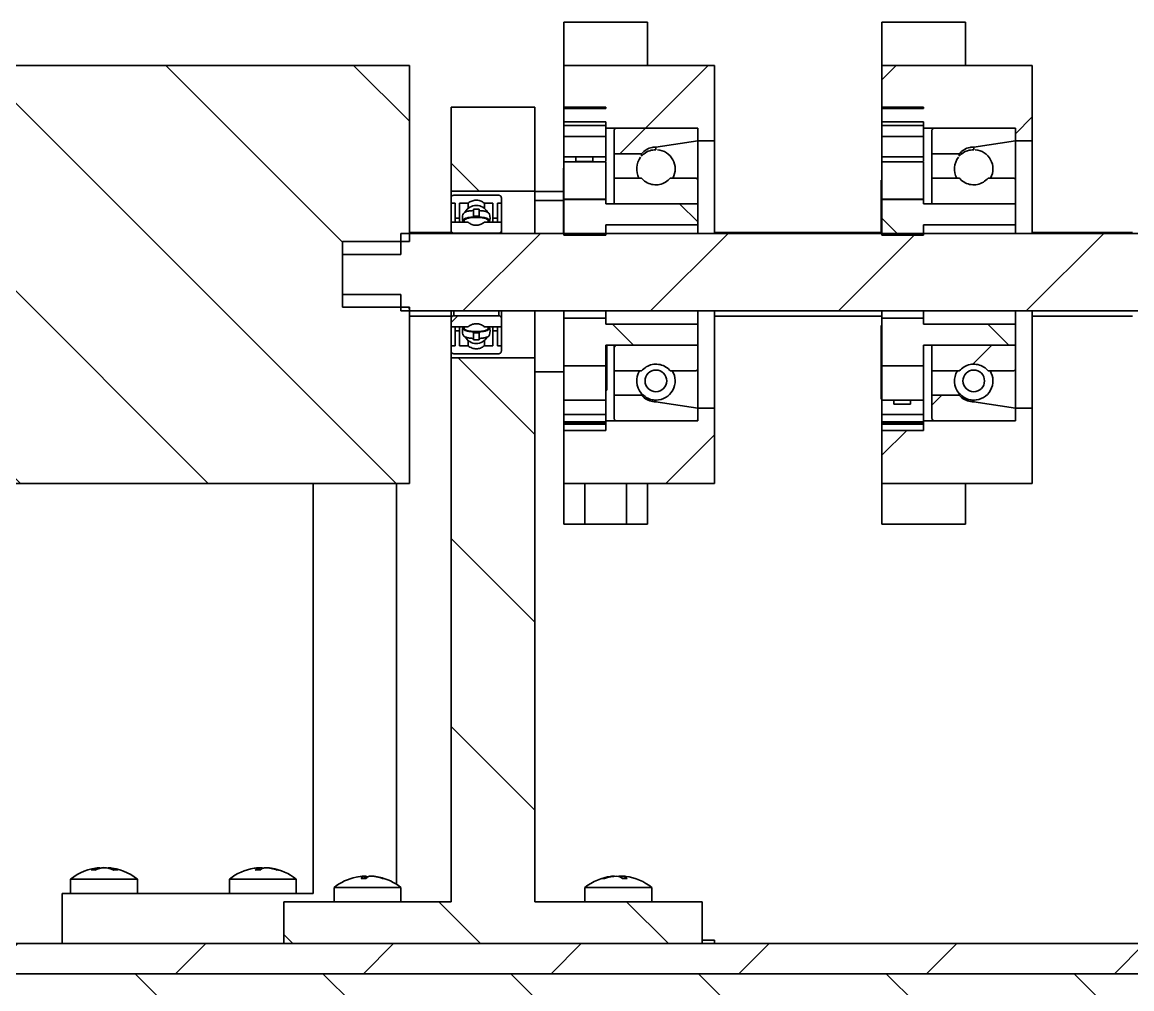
# Model space of a CAD drawing. Header units: millimetres. Extents: x 0 to 841, y 0 to 594.
# Drawn here: x 84.8 to 151.2, y 100.9 to 158.7 of the extents above; entities that cross this region are included whole.
import ezdxf

# ---------------------------------------------------------------- set-up
doc = ezdxf.new("R2010")
doc.units = ezdxf.units.MM
pattern_1 = [(45, (-176.602, -415.786), (-5.61266, 5.61266), [])]
pattern_2 = [(135, (-176.602, -415.786), (-5.61266, -5.61266), [])]
pattern_3 = [(45, (-176.602, -415.786), (-16.838, 16.838), []), (45, (-165.377, -415.786), (-16.838, 16.838), [])]

msp = doc.modelspace()

# ---------------------------------------------------------------- hatches: boundary and pattern name
at = {"linetype": 'Continuous', "lineweight": 18}
h = msp.add_hatch(dxfattribs=at)
h.set_pattern_fill('ANSI31', scale=2.5, angle=90, style=0)
h.set_pattern_definition(pattern_2)
h.paths.add_polyline_path([(103.993, 141.628), (103.993, 145.553), (107.993, 145.553), (107.993, 156.085), (70.493, 156.085), (70.493, 131.097), (107.993, 131.097), (107.993, 141.628)], flags=0)
h = msp.add_hatch(dxfattribs=at)
h.set_pattern_fill('ANSI31', scale=2.5, style=0)
h.set_pattern_definition(pattern_1)
h.paths.add_polyline_path([(119.733, 153.583), (119.733, 153.503), (117.233, 153.503), (117.233, 152.722), (119.733, 152.722), (119.733, 152.332), (125.233, 152.332), (125.233, 151.581), (126.233, 151.581), (126.233, 156.085), (117.233, 156.085), (117.233, 153.583)], flags=0)
h = msp.add_hatch(dxfattribs=at)
h.set_pattern_fill('ANSI31', scale=2.5, style=0)
h.set_pattern_definition(pattern_1)
h.paths.add_polyline_path([(136.233, 153.583), (138.733, 153.583), (138.733, 153.503), (136.233, 153.503), (136.233, 152.722), (138.733, 152.722), (138.733, 152.332), (144.233, 152.332), (144.233, 151.581), (145.233, 151.581), (145.233, 156.085), (136.233, 156.085)], flags=0)
h = msp.add_hatch(dxfattribs=at)
h.set_pattern_fill('ANSI31', scale=2.5, angle=90, style=0)
h.set_pattern_definition(pattern_2)
h.paths.add_polyline_path([(110.493, 148.576), (115.493, 148.576), (115.493, 153.591), (110.493, 153.591)], flags=0)
h = msp.add_hatch(dxfattribs=at)
h.set_pattern_fill('ANSI32', scale=2.5, style=0)
h.set_pattern_definition(pattern_3)
edge = h.paths.add_edge_path(flags=0)
edge.add_spline(control_points=[(121.871, 150.803), (121.952, 150.9), (122.051, 150.984), (122.159, 151.048), (122.267, 151.112), (122.388, 151.159), (122.511, 151.184), (122.584, 151.198), (122.659, 151.206), (122.733, 151.206)], knot_values=[0, 0, 0, 0, 0.000755, 0.000755, 0.000755, 0.001511, 0.001511, 0.001511, 0.001952, 0.001952, 0.001952, 0.001952], weights=[1, 1, 1, 1, 1, 1, 1, 1, 1, 1], degree=3, periodic=0)
edge.add_spline(control_points=[(122.733, 151.206), (123.566, 151.331), (124.4, 151.456), (125.233, 151.581)], knot_values=[0.000041, 0.000041, 0.000041, 0.000041, 0.005097, 0.005097, 0.005097, 0.005097], weights=[1, 1, 1, 1], degree=3, periodic=0)
edge.add_line((125.233, 151.581), (125.233, 152.257))
edge.add_spline(control_points=[(125.233, 152.257), (125.233, 152.264), (125.232, 152.271), (125.23, 152.277), (125.228, 152.285), (125.224, 152.293), (125.22, 152.3), (125.215, 152.307), (125.209, 152.313), (125.202, 152.318), (125.195, 152.323), (125.187, 152.327), (125.179, 152.329), (125.172, 152.331), (125.165, 152.332), (125.158, 152.332)], knot_values=[0.000244, 0.000244, 0.000244, 0.000244, 0.000286, 0.000286, 0.000286, 0.000336, 0.000336, 0.000336, 0.000387, 0.000387, 0.000387, 0.000438, 0.000438, 0.000438, 0.000481, 0.000481, 0.000481, 0.000481], weights=[1, 1, 1, 1, 1, 1, 1, 1, 1, 1, 1, 1, 1, 1, 1, 1], degree=3, periodic=0)
edge.add_line((125.158, 152.332), (120.383, 152.332))
edge.add_spline(control_points=[(120.383, 152.332), (120.375, 152.332), (120.368, 152.332), (120.36, 152.33), (120.343, 152.328), (120.327, 152.322), (120.312, 152.314), (120.297, 152.306), (120.284, 152.296), (120.272, 152.283), (120.261, 152.271), (120.252, 152.256), (120.245, 152.241), (120.238, 152.225), (120.235, 152.208), (120.233, 152.192), (120.233, 152.188), (120.233, 152.185), (120.233, 152.182)], knot_values=[0.000015, 0.000015, 0.000015, 0.000015, 0.000062, 0.000062, 0.000062, 0.000164, 0.000164, 0.000164, 0.000265, 0.000265, 0.000265, 0.000367, 0.000367, 0.000367, 0.000469, 0.000469, 0.000469, 0.000488, 0.000488, 0.000488, 0.000488], weights=[1, 1, 1, 1, 1, 1, 1, 1, 1, 1, 1, 1, 1, 1, 1, 1, 1, 1, 1], degree=3, periodic=0)
edge.add_line((120.233, 152.182), (120.233, 150.803))
edge.add_line((120.233, 150.803), (121.871, 150.803))
h = msp.add_hatch(dxfattribs=at)
h.set_pattern_fill('ANSI31', scale=2.5, angle=90, style=0)
h.set_pattern_definition(pattern_2)
h.paths.add_polyline_path([(119.733, 147.823), (119.733, 148.08), (117.233, 148.08), (117.233, 145.939), (119.733, 145.939), (119.733, 146.566), (125.233, 146.566), (125.233, 147.823)], flags=0)
h = msp.add_hatch(dxfattribs=at)
h.set_pattern_fill('ANSI31', scale=2.5, angle=90, style=0)
h.set_pattern_definition(pattern_2)
h.paths.add_polyline_path([(138.733, 147.823), (138.733, 148.08), (136.233, 148.08), (136.233, 145.939), (138.733, 145.939), (138.733, 146.566), (144.233, 146.566), (144.233, 147.823)], flags=0)
h = msp.add_hatch(dxfattribs=at)
h.set_pattern_fill('ANSI31', scale=2.5, style=0)
h.set_pattern_definition(pattern_1)
h.paths.add_polyline_path([(237.493, 141.121), (237.493, 146.061), (232.493, 146.061), (232.493, 146.049), (107.493, 146.049), (107.493, 144.779), (103.993, 144.779), (103.993, 142.402), (107.493, 142.402), (107.493, 141.416), (232.493, 141.416), (232.493, 141.121)], flags=0)
h = msp.add_hatch(dxfattribs=at)
h.set_pattern_fill('ANSI31', scale=2.5, style=0)
h.set_pattern_definition(pattern_1)
edge = h.paths.add_edge_path(flags=0)
edge.add_line((113.493, 140.465), (113.493, 140.969))
edge.add_spline(control_points=[(113.493, 140.969), (113.493, 140.978), (113.492, 140.986), (113.491, 140.995), (113.488, 141.011), (113.482, 141.028), (113.474, 141.043), (113.466, 141.058), (113.455, 141.072), (113.442, 141.083), (113.43, 141.094), (113.415, 141.103), (113.399, 141.11), (113.384, 141.116), (113.367, 141.12), (113.35, 141.121), (113.348, 141.121), (113.345, 141.121), (113.343, 141.121)], knot_values=[0.001835, 0.001835, 0.001835, 0.001835, 0.001886, 0.001886, 0.001886, 0.001988, 0.001988, 0.001988, 0.002091, 0.002091, 0.002091, 0.002192, 0.002192, 0.002192, 0.002293, 0.002293, 0.002293, 0.002306, 0.002306, 0.002306, 0.002306], weights=[1, 1, 1, 1, 1, 1, 1, 1, 1, 1, 1, 1, 1, 1, 1, 1, 1, 1, 1], degree=3, periodic=0)
edge.add_line((113.343, 141.121), (110.643, 141.121))
edge.add_spline(control_points=[(110.643, 141.121), (110.634, 141.121), (110.624, 141.12), (110.615, 141.118), (110.598, 141.115), (110.582, 141.109), (110.568, 141.1), (110.554, 141.092), (110.541, 141.081), (110.53, 141.068), (110.519, 141.056), (110.51, 141.041), (110.504, 141.025), (110.5, 141.015), (110.497, 141.005), (110.495, 140.995), (110.494, 140.986), (110.493, 140.978), (110.493, 140.969)], knot_values=[0.001465, 0.001465, 0.001465, 0.001465, 0.001522, 0.001522, 0.001522, 0.001622, 0.001622, 0.001622, 0.001722, 0.001722, 0.001722, 0.001823, 0.001823, 0.001823, 0.001886, 0.001886, 0.001886, 0.001936, 0.001936, 0.001936, 0.001936], weights=[1, 1, 1, 1, 1, 1, 1, 1, 1, 1, 1, 1, 1, 1, 1, 1, 1, 1, 1], degree=3, periodic=0)
edge.add_line((110.493, 140.969), (110.493, 140.465))
edge.add_line((110.493, 140.465), (111.505, 140.465))
edge.add_spline(control_points=[(111.505, 140.465), (111.563, 140.516), (111.631, 140.559), (111.703, 140.589), (111.78, 140.622), (111.864, 140.642), (111.947, 140.647), (112.029, 140.652), (112.114, 140.643), (112.194, 140.621), (112.274, 140.598), (112.35, 140.562), (112.418, 140.514), (112.44, 140.499), (112.461, 140.482), (112.482, 140.465)], knot_values=[0.002555, 0.002555, 0.002555, 0.002555, 0.003024, 0.003024, 0.003024, 0.003525, 0.003525, 0.003525, 0.004022, 0.004022, 0.004022, 0.004518, 0.004518, 0.004518, 0.004678, 0.004678, 0.004678, 0.004678], weights=[1, 1, 1, 1, 1, 1, 1, 1, 1, 1, 1, 1, 1, 1, 1, 1], degree=3, periodic=0)
edge.add_line((112.482, 140.465), (113.493, 140.465))
h = msp.add_hatch(dxfattribs=at)
h.set_pattern_fill('ANSI31', scale=2.5, angle=90, style=0)
h.set_pattern_definition(pattern_2)
h.paths.add_polyline_path([(117.233, 138.129), (119.733, 138.129), (119.733, 139.358), (125.233, 139.358), (125.233, 140.616), (119.733, 140.616), (119.733, 140.976), (117.233, 140.976)], flags=0)
h = msp.add_hatch(dxfattribs=at)
h.set_pattern_fill('ANSI31', scale=2.5, angle=90, style=0)
h.set_pattern_definition(pattern_2)
h.paths.add_polyline_path([(136.233, 140.976), (136.233, 138.129), (138.733, 138.129), (138.733, 139.358), (144.233, 139.358), (144.233, 140.616), (138.733, 140.616), (138.733, 140.976)], flags=0)
h = msp.add_hatch(dxfattribs=at)
h.set_pattern_fill('ANSI32', scale=2.5, style=0)
h.set_pattern_definition(pattern_3)
edge = h.paths.add_edge_path(flags=0)
edge.add_line((120.233, 139.358), (120.233, 137.827))
edge.add_line((120.233, 137.827), (121.871, 137.827))
edge.add_spline(control_points=[(121.871, 137.827), (121.952, 137.923), (122.051, 138.007), (122.159, 138.072), (122.267, 138.136), (122.388, 138.183), (122.511, 138.208), (122.635, 138.232), (122.764, 138.236), (122.889, 138.219), (123.013, 138.201), (123.136, 138.162), (123.248, 138.105), (123.359, 138.047), (123.463, 137.969), (123.549, 137.878), (123.565, 137.862), (123.58, 137.844), (123.595, 137.827)], knot_values=[0, 0, 0, 0, 0.000756, 0.000756, 0.000756, 0.001511, 0.001511, 0.001511, 0.002266, 0.002266, 0.002266, 0.00302, 0.00302, 0.00302, 0.003774, 0.003774, 0.003774, 0.003909, 0.003909, 0.003909, 0.003909], weights=[1, 1, 1, 1, 1, 1, 1, 1, 1, 1, 1, 1, 1, 1, 1, 1, 1, 1, 1], degree=3, periodic=0)
edge.add_line((123.595, 137.827), (125.083, 137.827))
edge.add_spline(control_points=[(125.083, 137.827), (125.091, 137.827), (125.099, 137.827), (125.106, 137.829), (125.123, 137.831), (125.139, 137.837), (125.154, 137.845), (125.169, 137.853), (125.183, 137.863), (125.194, 137.876), (125.205, 137.888), (125.215, 137.903), (125.221, 137.918), (125.228, 137.934), (125.232, 137.951), (125.233, 137.968), (125.233, 137.971), (125.233, 137.974), (125.233, 137.977)], knot_values=[0.000015, 0.000015, 0.000015, 0.000015, 0.000062, 0.000062, 0.000062, 0.000164, 0.000164, 0.000164, 0.000265, 0.000265, 0.000265, 0.000368, 0.000368, 0.000368, 0.00047, 0.00047, 0.00047, 0.000489, 0.000489, 0.000489, 0.000489], weights=[1, 1, 1, 1, 1, 1, 1, 1, 1, 1, 1, 1, 1, 1, 1, 1, 1, 1, 1], degree=3, periodic=0)
edge.add_line((125.233, 137.977), (125.233, 139.358))
edge.add_line((125.233, 139.358), (120.233, 139.358))
h = msp.add_hatch(dxfattribs=at)
h.set_pattern_fill('ANSI32', scale=2.5, style=0)
h.set_pattern_definition(pattern_3)
edge = h.paths.add_edge_path(flags=0)
edge.add_line((139.233, 139.358), (139.233, 137.827))
edge.add_line((139.233, 137.827), (140.871, 137.827))
edge.add_spline(control_points=[(140.871, 137.827), (140.952, 137.923), (141.051, 138.007), (141.159, 138.072), (141.267, 138.136), (141.388, 138.183), (141.511, 138.208), (141.635, 138.232), (141.764, 138.236), (141.889, 138.219), (142.013, 138.201), (142.136, 138.162), (142.248, 138.105), (142.359, 138.047), (142.463, 137.969), (142.549, 137.878), (142.565, 137.862), (142.58, 137.844), (142.595, 137.827)], knot_values=[0, 0, 0, 0, 0.000756, 0.000756, 0.000756, 0.001511, 0.001511, 0.001511, 0.002266, 0.002266, 0.002266, 0.00302, 0.00302, 0.00302, 0.003774, 0.003774, 0.003774, 0.003909, 0.003909, 0.003909, 0.003909], weights=[1, 1, 1, 1, 1, 1, 1, 1, 1, 1, 1, 1, 1, 1, 1, 1, 1, 1, 1], degree=3, periodic=0)
edge.add_line((142.595, 137.827), (144.083, 137.827))
edge.add_spline(control_points=[(144.083, 137.827), (144.091, 137.827), (144.099, 137.827), (144.106, 137.829), (144.123, 137.831), (144.139, 137.837), (144.154, 137.845), (144.169, 137.853), (144.183, 137.863), (144.194, 137.876), (144.205, 137.888), (144.215, 137.903), (144.221, 137.918), (144.228, 137.934), (144.232, 137.951), (144.233, 137.968), (144.233, 137.971), (144.233, 137.974), (144.233, 137.977)], knot_values=[0.000015, 0.000015, 0.000015, 0.000015, 0.000062, 0.000062, 0.000062, 0.000164, 0.000164, 0.000164, 0.000265, 0.000265, 0.000265, 0.000368, 0.000368, 0.000368, 0.00047, 0.00047, 0.00047, 0.000489, 0.000489, 0.000489, 0.000489], weights=[1, 1, 1, 1, 1, 1, 1, 1, 1, 1, 1, 1, 1, 1, 1, 1, 1, 1, 1], degree=3, periodic=0)
edge.add_line((144.233, 137.977), (144.233, 139.358))
edge.add_line((144.233, 139.358), (139.233, 139.358))
h = msp.add_hatch(dxfattribs=at)
h.set_pattern_fill('ANSI31', scale=2.5, angle=90, style=0)
h.set_pattern_definition(pattern_2)
h.paths.add_polyline_path([(125.493, 103.591), (125.493, 106.091), (115.493, 106.091), (115.493, 138.606), (110.493, 138.606), (110.493, 106.091), (100.493, 106.091), (100.493, 103.591)], flags=0)
h = msp.add_hatch(dxfattribs=at)
h.set_pattern_fill('ANSI32', scale=2.5, style=0)
h.set_pattern_definition(pattern_3)
edge = h.paths.add_edge_path(flags=0)
edge.add_line((144.233, 134.924), (144.233, 135.6))
edge.add_spline(control_points=[(144.233, 135.6), (143.4, 135.725), (142.566, 135.85), (141.733, 135.976)], knot_values=[0, 0, 0, 0, 0.005056, 0.005056, 0.005056, 0.005056], weights=[1, 1, 1, 1], degree=3, periodic=0)
edge.add_spline(control_points=[(141.733, 135.976), (141.607, 135.976), (141.48, 135.997), (141.361, 136.039), (141.242, 136.08), (141.129, 136.143), (141.031, 136.222), (140.973, 136.268), (140.919, 136.321), (140.871, 136.378)], knot_values=[0, 0, 0, 0, 0.000755, 0.000755, 0.000755, 0.001509, 0.001509, 0.001509, 0.001952, 0.001952, 0.001952, 0.001952], weights=[1, 1, 1, 1, 1, 1, 1, 1, 1, 1], degree=3, periodic=0)
edge.add_line((140.871, 136.378), (139.233, 136.378))
edge.add_line((139.233, 136.378), (139.233, 134.999))
edge.add_spline(control_points=[(139.233, 134.999), (139.233, 134.986), (139.235, 134.972), (139.239, 134.959), (139.243, 134.943), (139.251, 134.927), (139.26, 134.913), (139.27, 134.9), (139.282, 134.887), (139.296, 134.877), (139.309, 134.868), (139.325, 134.86), (139.341, 134.855), (139.354, 134.851), (139.369, 134.849), (139.383, 134.849)], knot_values=[0.000488, 0.000488, 0.000488, 0.000488, 0.000571, 0.000571, 0.000571, 0.000672, 0.000672, 0.000672, 0.000774, 0.000774, 0.000774, 0.000876, 0.000876, 0.000876, 0.000962, 0.000962, 0.000962, 0.000962], weights=[1, 1, 1, 1, 1, 1, 1, 1, 1, 1, 1, 1, 1, 1, 1, 1], degree=3, periodic=0)
edge.add_line((139.383, 134.849), (144.158, 134.849))
edge.add_spline(control_points=[(144.158, 134.849), (144.162, 134.849), (144.166, 134.85), (144.17, 134.85), (144.178, 134.851), (144.186, 134.854), (144.194, 134.858), (144.201, 134.862), (144.208, 134.868), (144.214, 134.874), (144.219, 134.88), (144.224, 134.887), (144.227, 134.895), (144.23, 134.903), (144.232, 134.911), (144.233, 134.92), (144.233, 134.921), (144.233, 134.923), (144.233, 134.924)], knot_values=[0.000008, 0.000008, 0.000008, 0.000008, 0.000031, 0.000031, 0.000031, 0.000082, 0.000082, 0.000082, 0.000133, 0.000133, 0.000133, 0.000184, 0.000184, 0.000184, 0.000235, 0.000235, 0.000235, 0.000244, 0.000244, 0.000244, 0.000244], weights=[1, 1, 1, 1, 1, 1, 1, 1, 1, 1, 1, 1, 1, 1, 1, 1, 1, 1, 1], degree=3, periodic=0)
h = msp.add_hatch(dxfattribs=at)
h.set_pattern_fill('ANSI31', scale=2.5, style=0)
h.set_pattern_definition(pattern_1)
h.paths.add_polyline_path([(117.233, 134.273), (117.233, 131.097), (126.233, 131.097), (126.233, 135.6), (125.233, 135.6), (125.233, 134.849), (119.733, 134.849), (119.733, 134.273)], flags=0)
h = msp.add_hatch(dxfattribs=at)
h.set_pattern_fill('ANSI31', scale=2.5, style=0)
h.set_pattern_definition(pattern_1)
h.paths.add_polyline_path([(136.233, 134.273), (136.233, 131.097), (145.233, 131.097), (145.233, 135.6), (144.233, 135.6), (144.233, 134.849), (138.733, 134.849), (138.733, 134.273)], flags=0)
h = msp.add_hatch(dxfattribs=at)
h.set_pattern_fill('ANSI31', scale=2.5, style=0)
h.set_pattern_definition(pattern_1)
h.paths.add_polyline_path([(316.733, 103.591), (70.733, 103.591), (70.733, 101.791), (316.733, 101.791)], flags=0)
h = msp.add_hatch(dxfattribs=at)
h.set_pattern_fill('ANSI31', scale=2.5, angle=90, style=0)
h.set_pattern_definition(pattern_2)
h.paths.add_polyline_path([(343.733, 101.791), (43.733, 101.791), (43.733, 99.991), (343.733, 99.991)], flags=0)

# ---------------------------------------------------------------- linework, layer by layer
at = {"color": 7, "linetype": 'Continuous', "lineweight": 35}
for p, q in [((122.233, 158.672), (117.233, 158.672)), ((117.233, 158.672), (117.233, 156.085)), ((122.233, 156.085), (122.233, 158.672)), ((141.233, 158.672), (136.233, 158.672)), ((136.233, 158.672), (136.233, 156.085)), ((141.233, 156.085), (141.233, 158.672)), ((107.993, 156.085), (70.493, 156.085)), ((107.993, 156.085), (107.993, 145.553)), ((117.233, 153.583), (117.233, 156.085)), ((126.233, 156.085), (117.233, 156.085)), ((126.233, 156.085), (126.233, 151.581)), ((136.233, 153.583), (136.233, 156.085)), ((145.233, 156.085), (136.233, 156.085)), ((145.233, 156.085), (145.233, 151.581)), ((115.493, 153.591), (110.493, 153.591)), ((110.493, 148.576), (110.493, 153.591)), ((115.493, 148.576), (115.493, 153.591)), ((119.733, 153.583), (117.233, 153.583)), ((117.233, 153.583), (119.733, 153.583)), ((117.233, 153.503), (117.233, 153.583)), ((117.233, 153.583), (117.233, 153.583)), ((117.233, 152.722), (117.233, 153.503)), ((119.733, 153.503), (117.233, 153.503)), ((119.733, 153.583), (119.733, 153.503)), ((138.733, 153.583), (136.233, 153.583)), ((136.233, 153.583), (138.733, 153.583)), ((136.233, 153.503), (136.233, 153.583)), ((136.233, 153.583), (136.233, 153.583)), ((136.233, 152.722), (136.233, 153.503)), ((138.733, 153.503), (136.233, 153.503)), ((138.733, 153.583), (138.733, 153.503)), ((117.233, 152.722), (119.733, 152.722)), ((117.233, 152.493), (117.233, 152.722)), ((119.733, 152.722), (119.733, 152.332)), ((136.233, 152.722), (138.733, 152.722)), ((136.233, 152.493), (136.233, 152.722)), ((138.733, 152.722), (138.733, 152.332)), ((117.233, 151.844), (117.233, 152.493)), ((117.233, 152.493), (119.733, 152.493)), ((119.733, 152.332), (125.233, 152.332)), ((119.733, 150.373), (119.733, 152.332)), ((120.233, 152.182), (120.233, 150.803)), ((125.158, 152.332), (120.383, 152.332)), ((125.233, 152.332), (125.233, 151.581)), ((125.233, 151.581), (125.233, 152.257)), ((136.233, 151.844), (136.233, 152.493)), ((136.233, 152.493), (138.733, 152.493)), ((138.733, 152.332), (144.233, 152.332)), ((138.733, 150.373), (138.733, 152.332)), ((139.233, 152.182), (139.233, 150.803)), ((144.158, 152.332), (139.383, 152.332)), ((144.233, 152.332), (144.233, 151.581)), ((144.233, 151.581), (144.233, 152.257)), ((117.233, 151.844), (119.733, 151.844)), ((117.233, 150.632), (117.233, 151.844)), ((122.733, 151.206), (125.233, 151.581)), ((125.233, 151.581), (125.233, 149.204)), ((126.233, 151.581), (125.233, 151.581)), ((125.233, 149.243), (125.233, 151.581)), ((126.233, 146.091), (126.233, 151.581)), ((136.233, 151.844), (138.733, 151.844)), ((136.233, 150.632), (136.233, 151.844)), ((141.733, 151.206), (144.233, 151.581)), ((144.233, 151.581), (144.233, 149.204)), ((145.233, 151.581), (144.233, 151.581)), ((144.233, 149.243), (144.233, 151.581)), ((145.233, 146.091), (145.233, 151.581)), ((117.233, 150.632), (119.733, 150.632)), ((117.233, 150.318), (117.233, 150.632)), ((117.953, 150.335), (117.953, 150.632)), ((118.953, 150.335), (118.953, 150.632)), ((120.233, 150.803), (121.871, 150.803)), ((120.233, 150.803), (120.233, 149.355)), ((121.871, 150.803), (121.871, 150.66)), ((122.733, 151.206), (122.733, 151.052)), ((136.233, 150.632), (138.733, 150.632)), ((136.233, 150.318), (136.233, 150.632)), ((139.233, 150.803), (140.871, 150.803)), ((139.233, 150.803), (139.233, 149.355)), ((140.871, 150.803), (140.871, 150.66)), ((141.733, 151.206), (141.733, 151.052)), ((117.203, 149.937), (117.233, 149.937)), ((117.203, 148.423), (117.203, 149.937)), ((119.733, 150.318), (117.233, 150.318)), ((117.233, 148.098), (117.233, 150.318)), ((117.953, 150.318), (117.953, 150.335)), ((117.953, 150.335), (118.953, 150.335)), ((118.953, 150.318), (118.953, 150.335)), ((119.733, 148.098), (119.733, 150.318)), ((136.233, 150.318), (138.733, 150.318)), ((136.233, 148.098), (136.233, 150.318)), ((138.733, 148.098), (138.733, 150.318)), ((120.233, 149.355), (120.233, 147.823)), ((121.871, 149.355), (120.233, 149.355)), ((125.083, 149.355), (123.595, 149.355)), ((139.233, 149.355), (139.233, 147.823)), ((140.871, 149.355), (139.233, 149.355)), ((144.083, 149.355), (142.595, 149.355)), ((125.233, 147.823), (125.233, 149.204)), ((136.203, 147.705), (136.203, 149.219)), ((136.203, 149.219), (136.233, 149.219)), ((144.233, 147.823), (144.233, 149.204)), ((115.493, 148.576), (110.493, 148.576)), ((110.493, 148.576), (110.493, 148.223)), ((110.493, 148.174), (110.493, 147.848)), ((113.343, 148.325), (110.643, 148.325)), ((113.493, 147.848), (113.493, 148.174)), ((115.493, 148.576), (115.493, 146.049)), ((115.493, 148.557), (117.203, 148.557)), ((117.203, 146.049), (117.203, 148.423)), ((117.203, 148.423), (117.233, 148.423)), ((117.233, 148.098), (119.733, 148.098)), ((117.233, 148.08), (117.233, 148.098)), ((119.733, 148.08), (117.233, 148.08)), ((117.233, 145.939), (117.233, 148.08)), ((119.733, 148.098), (119.733, 148.08)), ((119.733, 147.823), (119.733, 148.08)), ((136.233, 148.098), (138.733, 148.098)), ((136.233, 148.08), (136.233, 148.098)), ((138.733, 148.08), (136.233, 148.08)), ((136.233, 145.939), (136.233, 148.08)), ((138.733, 148.098), (138.733, 148.08)), ((138.733, 147.823), (138.733, 148.08)), ((110.493, 147.848), (110.733, 147.848)), ((110.493, 147.848), (110.493, 146.717)), ((110.733, 147.848), (110.733, 146.966)), ((111.001, 147.848), (111.505, 147.848)), ((111.001, 146.966), (111.001, 147.848)), ((111.505, 147.848), (111.505, 147.517)), ((111.828, 147.49), (111.828, 147.076)), ((112.158, 147.49), (111.828, 147.49)), ((112.158, 147.076), (112.158, 147.49)), ((112.482, 147.848), (112.482, 147.517)), ((112.482, 147.848), (112.986, 147.848)), ((112.986, 147.848), (112.986, 146.966)), ((113.253, 147.848), (113.493, 147.848)), ((113.253, 146.966), (113.253, 147.848)), ((113.493, 147.848), (113.493, 146.717)), ((119.733, 147.823), (125.233, 147.823)), ((120.233, 147.823), (125.233, 147.823)), ((125.233, 147.823), (125.233, 146.566)), ((136.203, 146.049), (136.203, 147.705)), ((136.203, 147.705), (136.233, 147.705)), ((138.733, 147.823), (144.233, 147.823)), ((139.233, 147.823), (144.233, 147.823)), ((144.233, 147.823), (144.233, 146.566)), ((111.505, 146.717), (110.493, 146.717)), ((110.493, 146.717), (110.493, 146.212)), ((111.001, 146.966), (110.733, 146.966)), ((110.733, 146.717), (110.733, 146.966)), ((111.001, 146.717), (111.001, 146.966)), ((111.279, 146.737), (111.286, 146.717)), ((111.828, 147.076), (111.828, 147.019)), ((111.828, 147.076), (112.158, 147.076)), ((112.158, 147.076), (112.158, 147.019)), ((113.493, 146.717), (112.482, 146.717)), ((112.7, 146.717), (112.706, 146.736)), ((113.253, 146.966), (112.986, 146.966)), ((112.986, 146.717), (112.986, 146.966)), ((113.253, 146.717), (113.253, 146.966)), ((113.493, 146.212), (113.493, 146.717)), ((107.493, 144.779), (107.493, 146.049)), ((232.493, 146.049), (107.493, 146.049)), ((110.493, 146.091), (107.993, 146.091)), ((110.493, 146.212), (110.493, 146.049)), ((110.643, 146.061), (113.343, 146.061)), ((113.493, 146.212), (113.493, 146.049)), ((119.733, 146.566), (125.233, 146.566)), ((119.733, 145.939), (119.733, 146.566)), ((125.233, 146.049), (125.233, 146.566)), ((136.203, 146.091), (126.233, 146.091)), ((138.733, 146.566), (144.233, 146.566)), ((138.733, 145.939), (138.733, 146.566)), ((144.233, 146.049), (144.233, 146.566)), ((151.233, 146.091), (145.233, 146.091)), ((103.993, 145.553), (107.993, 145.553)), ((103.993, 145.553), (103.993, 141.628)), ((117.233, 145.939), (119.733, 145.939)), ((136.233, 145.939), (138.733, 145.939)), ((103.993, 142.402), (103.993, 144.779)), ((107.493, 144.779), (103.993, 144.779)), ((103.993, 142.402), (107.493, 142.402)), ((107.493, 141.416), (107.493, 142.402)), ((107.993, 141.628), (103.993, 141.628)), ((107.493, 141.416), (232.493, 141.416)), ((107.993, 141.628), (107.993, 131.097)), ((110.493, 141.416), (110.493, 140.969)), ((113.493, 141.416), (113.493, 140.969)), ((115.493, 141.416), (115.493, 138.606)), ((117.233, 141.416), (117.233, 140.976)), ((119.733, 141.416), (119.733, 140.976)), ((125.233, 140.616), (125.233, 141.416)), ((126.233, 135.6), (126.233, 141.416)), ((136.233, 141.416), (136.233, 140.976)), ((138.733, 141.416), (138.733, 140.976)), ((144.233, 140.616), (144.233, 141.416)), ((145.233, 135.6), (145.233, 141.416)), ((107.993, 141.091), (110.493, 141.091)), ((110.493, 140.969), (110.493, 140.465)), ((113.343, 141.121), (110.643, 141.121)), ((113.493, 140.465), (113.493, 140.969)), ((119.733, 140.976), (117.233, 140.976)), ((117.233, 138.129), (117.233, 140.976)), ((119.733, 140.616), (119.733, 140.976)), ((126.233, 141.091), (136.233, 141.091)), ((138.733, 140.976), (136.233, 140.976)), ((136.233, 138.129), (136.233, 140.976)), ((138.733, 140.616), (138.733, 140.976)), ((145.233, 141.091), (151.233, 141.091)), ((110.493, 140.465), (110.493, 139.333)), ((110.493, 140.465), (111.505, 140.465)), ((110.733, 140.215), (110.733, 140.465)), ((110.733, 140.215), (110.733, 139.333)), ((110.733, 140.215), (111.001, 140.215)), ((111.001, 140.215), (111.001, 140.465)), ((111.001, 139.333), (111.001, 140.215)), ((111.286, 140.465), (111.281, 140.448)), ((111.828, 140.162), (111.828, 140.106)), ((111.828, 140.106), (111.828, 139.691)), ((112.158, 140.106), (111.828, 140.106)), ((112.158, 140.162), (112.158, 140.106)), ((112.158, 139.691), (112.158, 140.106)), ((112.482, 140.465), (113.493, 140.465)), ((112.707, 140.444), (112.7, 140.465)), ((112.986, 140.215), (112.986, 140.465)), ((112.986, 140.215), (112.986, 139.333)), ((112.986, 140.215), (113.253, 140.215)), ((113.253, 140.215), (113.253, 140.465)), ((113.253, 139.333), (113.253, 140.215)), ((113.493, 140.465), (113.493, 139.333)), ((125.233, 140.616), (119.733, 140.616)), ((125.233, 140.616), (125.233, 139.358)), ((136.203, 138.122), (136.203, 140.545)), ((136.203, 140.545), (136.233, 140.545)), ((144.233, 140.616), (138.733, 140.616)), ((144.233, 140.616), (144.233, 139.358)), ((110.493, 139.333), (110.493, 139.007)), ((110.733, 139.333), (110.493, 139.333)), ((111.505, 139.333), (111.001, 139.333)), ((111.505, 139.664), (111.505, 139.333)), ((111.828, 139.691), (112.158, 139.691)), ((112.482, 139.664), (112.482, 139.333)), ((112.986, 139.333), (112.482, 139.333)), ((113.493, 139.333), (113.253, 139.333)), ((113.493, 139.007), (113.493, 139.333)), ((119.733, 138.129), (119.733, 139.358)), ((125.233, 139.358), (119.733, 139.358)), ((119.803, 138.665), (119.803, 139.358)), ((125.233, 139.358), (120.233, 139.358)), ((120.233, 139.358), (120.233, 137.827)), ((125.233, 137.977), (125.233, 139.358)), ((138.733, 138.129), (138.733, 139.358)), ((144.233, 139.358), (138.733, 139.358)), ((144.233, 139.358), (139.233, 139.358)), ((139.233, 139.358), (139.233, 137.827)), ((144.233, 137.977), (144.233, 139.358)), ((110.493, 138.97), (110.493, 138.606)), ((110.643, 138.856), (113.343, 138.856)), ((119.733, 138.665), (119.803, 138.665)), ((119.803, 136.676), (119.803, 138.665)), ((110.493, 106.091), (110.493, 138.606)), ((110.493, 138.606), (115.493, 138.606)), ((115.493, 106.091), (115.493, 138.606)), ((119.733, 138.129), (117.233, 138.129)), ((117.233, 138.129), (117.233, 136.072)), ((119.733, 138.129), (119.733, 136.072)), ((136.203, 138.122), (136.233, 138.122)), ((136.203, 136.133), (136.203, 138.122)), ((136.233, 138.129), (138.733, 138.129)), ((136.233, 138.129), (136.233, 136.072)), ((138.733, 138.129), (138.733, 136.072)), ((115.493, 137.776), (117.233, 137.776)), ((120.233, 137.827), (120.233, 136.378)), ((120.233, 137.827), (121.871, 137.827)), ((123.595, 137.827), (125.083, 137.827)), ((125.233, 137.977), (125.233, 135.6)), ((139.233, 137.827), (139.233, 136.378)), ((139.233, 137.827), (140.871, 137.827)), ((142.595, 137.827), (144.083, 137.827)), ((144.233, 137.977), (144.233, 135.6)), ((119.803, 136.676), (119.733, 136.676)), ((117.233, 136.072), (119.733, 136.072)), ((117.233, 135.213), (117.233, 136.072)), ((119.733, 134.849), (119.733, 136.072)), ((121.871, 136.378), (120.233, 136.378)), ((120.233, 136.378), (120.233, 134.999)), ((121.855, 136.493), (121.871, 136.475)), ((121.871, 136.475), (121.871, 136.378)), ((122.733, 136.08), (122.733, 135.976)), ((136.233, 136.133), (136.203, 136.133)), ((138.733, 136.072), (136.233, 136.072)), ((136.233, 135.213), (136.233, 136.072)), ((136.953, 136.072), (136.953, 135.83)), ((137.953, 136.072), (137.953, 135.83)), ((138.733, 134.849), (138.733, 136.072)), ((140.871, 136.378), (139.233, 136.378)), ((139.233, 136.378), (139.233, 134.999)), ((140.855, 136.493), (140.871, 136.475)), ((140.871, 136.475), (140.871, 136.378)), ((141.733, 136.08), (141.733, 135.976)), ((125.233, 135.6), (122.733, 135.976)), ((125.233, 134.924), (125.233, 135.6)), ((125.233, 135.6), (126.233, 135.6)), ((125.233, 135.6), (125.233, 134.849)), ((126.233, 135.6), (126.233, 131.097)), ((137.953, 135.83), (136.953, 135.83)), ((144.233, 135.6), (141.733, 135.976)), ((144.233, 134.924), (144.233, 135.6)), ((144.233, 135.6), (145.233, 135.6)), ((144.233, 135.6), (144.233, 134.849)), ((145.233, 135.6), (145.233, 131.097)), ((117.233, 135.213), (119.733, 135.213)), ((117.233, 134.78), (117.233, 135.213)), ((117.233, 134.78), (119.733, 134.78)), ((117.233, 134.78), (117.233, 134.737)), ((117.233, 134.737), (119.733, 134.737)), ((117.233, 134.646), (117.233, 134.737)), ((125.233, 134.849), (119.733, 134.849)), ((119.733, 134.849), (119.733, 134.273)), ((120.383, 134.849), (125.158, 134.849)), ((136.233, 135.213), (138.733, 135.213)), ((136.233, 134.78), (136.233, 135.213)), ((136.233, 134.78), (138.733, 134.78)), ((136.233, 134.78), (136.233, 134.737)), ((136.233, 134.737), (138.733, 134.737)), ((136.233, 134.646), (136.233, 134.737)), ((144.233, 134.849), (138.733, 134.849)), ((138.733, 134.849), (138.733, 134.273)), ((139.383, 134.849), (144.158, 134.849)), ((117.233, 134.646), (119.733, 134.646)), ((117.233, 134.273), (117.233, 134.646)), ((119.733, 134.273), (117.233, 134.273)), ((117.233, 131.097), (117.233, 134.273)), ((136.233, 134.646), (138.733, 134.646)), ((136.233, 134.273), (136.233, 134.646)), ((138.733, 134.273), (136.233, 134.273)), ((136.233, 131.097), (136.233, 134.273)), ((70.493, 131.097), (107.993, 131.097)), ((102.233, 106.591), (102.233, 131.097)), ((107.233, 107.136), (107.233, 131.097)), ((117.233, 131.097), (126.233, 131.097)), ((117.233, 131.097), (117.233, 128.672)), ((118.483, 128.672), (118.483, 131.097)), ((120.983, 131.097), (120.983, 128.672)), ((122.233, 128.672), (122.233, 131.097)), ((136.233, 131.097), (145.233, 131.097)), ((136.233, 131.097), (136.233, 128.672)), ((141.233, 128.672), (141.233, 131.097)), ((117.233, 128.672), (122.233, 128.672)), ((136.233, 128.672), (141.233, 128.672)), ((89.488, 108.131), (89.496, 108.093)), ((89.492, 108.131), (89.496, 108.111)), ((89.724, 108.13), (89.724, 108.131)), ((89.779, 108.128), (89.779, 108.131)), ((89.974, 108.131), (89.968, 108.101)), ((89.978, 108.131), (89.972, 108.1)), ((99.013, 108.131), (99.039, 107.992)), ((99.019, 108.131), (99.02, 108.125)), ((99.133, 108.041), (99.125, 108.131)), ((99.353, 108.131), (99.353, 108.131)), ((99.448, 108.131), (99.446, 108.124)), ((99.453, 108.131), (99.452, 108.123)), ((105.307, 107.494), (105.282, 107.631)), ((105.284, 107.626), (105.367, 107.631)), ((105.367, 107.631), (105.382, 107.492)), ((105.703, 107.626), (105.704, 107.631)), ((120.265, 107.631), (120.267, 107.62)), ((120.58, 107.579), (120.584, 107.631)), ((120.721, 107.631), (120.699, 107.514)), ((87.733, 107.452), (87.733, 106.591)), ((87.733, 107.452), (91.733, 107.452)), ((91.733, 106.591), (91.733, 107.452)), ((97.233, 107.452), (97.233, 106.591)), ((97.233, 107.452), (101.233, 107.452)), ((101.233, 106.591), (101.233, 107.452)), ((103.493, 106.952), (103.493, 106.091)), ((103.493, 106.952), (107.433, 106.952)), ((107.433, 106.952), (107.493, 106.952)), ((107.493, 106.091), (107.493, 106.952)), ((118.493, 106.952), (118.493, 106.091)), ((118.493, 106.952), (122.493, 106.952)), ((122.493, 106.091), (122.493, 106.952)), ((87.233, 103.591), (87.233, 106.591)), ((87.233, 106.591), (102.233, 106.591)), ((100.493, 103.591), (100.493, 106.091)), ((110.493, 106.091), (100.493, 106.091)), ((125.493, 106.091), (115.493, 106.091)), ((125.493, 106.091), (125.493, 103.591)), ((70.733, 103.591), (316.733, 103.591)), ((100.493, 103.591), (125.493, 103.591)), ((126.233, 103.791), (125.493, 103.791)), ((126.233, 103.591), (126.233, 103.791)), ((43.733, 101.791), (343.733, 101.791)), ((70.733, 101.791), (316.733, 101.791))]:
    msp.add_line(p, q, dxfattribs=at)
at = {"color": 8, "linetype": 'Continuous', "lineweight": 35}
for p, q in [((117.203, 148.008), (115.493, 148.008)), ((110.643, 146.061), (110.643, 146.049)), ((113.343, 146.061), (113.343, 146.049)), ((110.643, 141.416), (110.643, 141.121)), ((113.343, 141.416), (113.343, 141.121))]:
    msp.add_line(p, q, dxfattribs=at)
at = {"color": 7, "linetype": 'Continuous', "lineweight": 35, "flags": 128}
for points in [[(99.113, 108.131), (99.017, 108.125), (99.014, 108.124)], [(99.014, 108.123), (99.029, 108.125), (99.125, 108.131)], [(99.353, 108.131), (99.449, 108.125), (99.452, 108.124)], [(120.584, 107.631), (120.677, 107.625), (120.719, 107.62)]]:
    msp.add_lwpolyline(points, dxfattribs=at)
at = {"color": 7, "linetype": 'Continuous', "lineweight": 35}
for centre in [(122.733, 137.23), (141.733, 137.23)]:
    msp.add_circle(centre, 0.647, dxfattribs=at)
for centre, radius, start, end in [((122.733, 149.902), 1.15, 142.96155, 208.42558), ((122.733, 149.902), 1.15, 331.57442, 85.2621), ((141.733, 149.902), 1.15, 142.96155, 208.42558), ((141.733, 149.902), 1.15, 331.57442, 85.2621), ((111.993, 146.968), 0.75, 28.0101, 151.22869), ((111.993, 146.968), 0.825, 164.14184, 196.41216), ((111.993, 146.968), 0.825, 343.63662, 15.94857), ((111.993, 140.214), 0.825, 163.7496, 195.92385), ((111.993, 140.214), 0.825, 344.11596, 16.29651), ((111.993, 140.214), 0.75, 207.47879, 331.18934), ((122.733, 137.23), 1.15, 148.2504, 219.98661), ((122.733, 137.23), 1.15, 270, 31.7496), ((141.733, 137.23), 1.15, 148.2504, 219.98661), ((141.733, 137.23), 1.15, 270, 31.7496), ((89.733, 104.891), 3.25, 94.50627, 127.97987), ((89.605, 106.659), 1.477, 94.54082, 115.60233), ((89.887, 106.413), 1.725, 94.79205, 113.77771), ((89.835, 105.827), 2.309, 93.67369, 98.44788), ((89.858, 106.278), 1.859, 94.15653, 101.18224), ((89.593, 106.177), 1.96, 67.73894, 85.61677), ((89.631, 105.826), 2.31, 81.55348, 86.32495), ((89.854, 106.422), 1.714, 66.26633, 85.82755), ((89.733, 104.891), 3.25, 52.02013, 85.49373), ((99.175, 105.246), 2.89, 93.21462, 99.27927), ((99.096, 107.726), 0.414, 101.5781, 140.1907), ((99.46, 107.565), 0.579, 101.77023, 132.57674), ((99.05, 107.695), 0.442, 65.58094, 80.32095), ((99.17, 105.115), 3.021, 72.15979, 86.73984), ((99.294, 105.264), 2.871, 71.72467, 86.80786), ((89.079, 105.848), 2.146, 86.99831, 93.00169), ((90.439, 106.152), 1.842, 86.76014, 93.23986), ((99.233, 104.891), 3.25, 99.28296, 127.97987), ((98.923, 104.42), 3.574, 87.67441, 92.32559), ((99.233, 104.891), 3.25, 52.02013, 80.71704), ((100.145, 107.58), 0.414, 83.15676, 96.84324), ((105.493, 104.391), 3.25, 102.03694, 127.97987), ((105.448, 104.598), 3.038, 93.13163, 102.02837), ((105.369, 107.35), 0.294, 107.0892, 151.42448), ((105.259, 103.743), 3.751, 87.72996, 92.27004), ((105.287, 107.31), 0.331, 51.50984, 76.07245), ((105.742, 107.218), 0.431, 106.4669, 140.68183), ((105.446, 104.494), 3.142, 72.51582, 86.8333), ((105.539, 104.609), 3.027, 72.20234, 86.88263), ((105.493, 104.391), 3.25, 52.02013, 77.96306), ((106.427, 107.258), 0.236, 80.9205, 99.0795), ((120.493, 104.391), 3.25, 97.6478, 127.97987), ((120.42, 104.941), 2.695, 93.28907, 108.86751), ((119.609, 106.872), 0.622, 84.4211, 95.5789), ((120.571, 104.763), 2.873, 93.3767, 108.30317), ((120.282, 106.89), 0.751, 53.14457, 80.81794), ((120.664, 107.042), 0.595, 97.68261, 106.65861), ((120.635, 107.077), 0.561, 47.56381, 81.20569), ((120.564, 104.915), 2.721, 82.3555, 86.68074), ((120.873, 104.129), 3.365, 87.60313, 92.39687), ((120.493, 104.391), 3.25, 52.02013, 82.3522)]:
    msp.add_arc(centre, radius, start, end, dxfattribs=at)
for points, knots in [([(120.233, 152.182), (120.233, 152.185), (120.234, 152.205), (120.242, 152.242), (120.27, 152.285), (120.311, 152.317), (120.351, 152.331), (120.375, 152.332), (120.383, 152.332)], [0, 0, 0, 0, 0.041202, 0.256166, 0.47111, 0.685908, 0.900485, 1, 1, 1, 1]), ([(125.158, 152.332), (125.165, 152.332), (125.181, 152.33), (125.203, 152.319), (125.221, 152.301), (125.231, 152.279), (125.233, 152.264), (125.233, 152.257)], [0, 0, 0, 0, 0.182003, 0.396366, 0.610829, 0.825491, 1, 1, 1, 1]), ([(139.233, 152.182), (139.233, 152.185), (139.234, 152.205), (139.242, 152.242), (139.27, 152.285), (139.311, 152.317), (139.351, 152.331), (139.375, 152.332), (139.383, 152.332)], [0, 0, 0, 0, 0.041202, 0.256172, 0.471118, 0.685906, 0.900499, 1, 1, 1, 1]), ([(144.158, 152.332), (144.165, 152.332), (144.181, 152.33), (144.203, 152.319), (144.221, 152.301), (144.231, 152.279), (144.233, 152.264), (144.233, 152.257)], [0, 0, 0, 0, 0.181977, 0.396347, 0.610817, 0.825485, 1, 1, 1, 1]), ([(121.871, 150.803), (121.962, 150.892), (122.143, 151.069), (122.459, 151.189), (122.659, 151.201), (122.733, 151.206)], [0, 0, 0, 0, 0.386028, 0.772218, 1, 1, 1, 1]), ([(122.733, 151.052), (122.607, 151.04), (122.355, 151.015), (122.06, 150.854), (121.922, 150.713), (121.871, 150.66)], [0, 0, 0, 0, 0.386167, 0.772429, 1, 1, 1, 1]), ([(140.871, 150.803), (140.962, 150.892), (141.143, 151.069), (141.459, 151.189), (141.659, 151.201), (141.733, 151.206)], [0, 0, 0, 0, 0.386023, 0.772217, 1, 1, 1, 1]), ([(141.733, 151.052), (141.607, 151.04), (141.355, 151.015), (141.06, 150.854), (140.922, 150.713), (140.871, 150.66)], [0, 0, 0, 0, 0.386168, 0.772434, 1, 1, 1, 1]), ([(123.595, 149.355), (123.504, 149.266), (123.323, 149.087), (122.958, 148.954), (122.575, 148.941), (122.209, 149.058), (121.984, 149.225), (121.886, 149.337), (121.871, 149.355)], [0, 0, 0, 0, 0.193137, 0.386368, 0.579274, 0.771957, 0.964782, 1, 1, 1, 1]), ([(125.083, 149.355), (125.097, 149.353), (125.129, 149.351), (125.172, 149.328), (125.208, 149.292), (125.23, 149.249), (125.232, 149.218), (125.233, 149.204)], [0, 0, 0, 0, 0.182056, 0.396059, 0.610261, 0.824895, 1, 1, 1, 1]), ([(142.595, 149.355), (142.504, 149.266), (142.323, 149.087), (141.958, 148.954), (141.575, 148.941), (141.209, 149.058), (140.984, 149.225), (140.886, 149.337), (140.871, 149.355)], [0, 0, 0, 0, 0.193137, 0.386366, 0.579277, 0.771958, 0.964785, 1, 1, 1, 1]), ([(144.083, 149.355), (144.097, 149.353), (144.129, 149.351), (144.172, 149.328), (144.208, 149.292), (144.23, 149.249), (144.232, 149.218), (144.233, 149.204)], [0, 0, 0, 0, 0.1820412, 0.396046, 0.6102602, 0.8248961, 1, 1, 1, 1]), ([(110.643, 148.325), (110.632, 148.324), (110.605, 148.322), (110.563, 148.305), (110.524, 148.271), (110.499, 148.226), (110.493, 148.192), (110.493, 148.175), (110.493, 148.174)], [0, 0, 0, 0, 0.137768, 0.351398, 0.565274, 0.779775, 0.994991, 1, 1, 1, 1]), ([(111.505, 147.848), (111.54, 147.876), (111.641, 147.955), (111.844, 148.03), (112.097, 148.038), (112.319, 147.971), (112.434, 147.884), (112.482, 147.848)], [0, 0, 0, 0, 0.126675, 0.361559, 0.596445, 0.831127, 1, 1, 1, 1]), ([(113.493, 148.174), (113.493, 148.181), (113.492, 148.204), (113.479, 148.244), (113.449, 148.285), (113.406, 148.314), (113.369, 148.324), (113.348, 148.325), (113.343, 148.325)], [0, 0, 0, 0, 0.082828, 0.298634, 0.514212, 0.729177, 0.943425, 1, 1, 1, 1]), ([(111.203, 147.193), (111.219, 147.224), (111.251, 147.291), (111.407, 147.358), (111.609, 147.398), (111.763, 147.408), (111.828, 147.412)], [0, 0, 0, 0, 0.251629, 0.526031, 0.798347, 1, 1, 1, 1]), ([(112.783, 147.193), (112.767, 147.225), (112.735, 147.291), (112.579, 147.358), (112.377, 147.398), (112.223, 147.408), (112.158, 147.412)], [0, 0, 0, 0, 0.250059, 0.525037, 0.797924, 1, 1, 1, 1]), ([(111.828, 147.019), (111.74, 147.013), (111.565, 147.002), (111.356, 146.955), (111.227, 146.881), (111.179, 146.804), (111.204, 146.751), (111.21, 146.737)], [0, 0, 0, 0, 0.235354, 0.469243, 0.697703, 0.917904, 1, 1, 1, 1]), ([(111.285, 146.739), (111.278, 146.766), (111.265, 146.825), (111.335, 146.899), (111.47, 146.956), (111.664, 146.992), (111.899, 147.008), (112.149, 147.006), (112.382, 146.984), (112.571, 146.94), (112.686, 146.871), (112.728, 146.799), (112.705, 146.751), (112.698, 146.738)], [0, 0, 0, 0, 0.0768029, 0.1698421, 0.2638463, 0.3607443, 0.4607785, 0.5628054, 0.6653788, 0.7671326, 0.8664667, 0.9623591, 1, 1, 1, 1]), ([(112.482, 146.717), (112.418, 146.671), (112.286, 146.575), (112.04, 146.521), (111.789, 146.547), (111.61, 146.63), (111.525, 146.7), (111.505, 146.717)], [0, 0, 0, 0, 0.220927, 0.456472, 0.690423, 0.924027, 1, 1, 1, 1]), ([(112.158, 147.019), (112.246, 147.013), (112.421, 147.002), (112.63, 146.955), (112.759, 146.881), (112.807, 146.804), (112.783, 146.751), (112.776, 146.737)], [0, 0, 0, 0, 0.23537, 0.469275, 0.69775, 0.917966, 1, 1, 1, 1]), ([(110.493, 146.212), (110.494, 146.198), (110.497, 146.167), (110.518, 146.123), (110.55, 146.09), (110.589, 146.069), (110.62, 146.061), (110.64, 146.061), (110.643, 146.061)], [0, 0, 0, 0, 0.175209, 0.393197, 0.610204, 0.747171, 0.958311, 1, 1, 1, 1]), ([(113.343, 146.061), (113.353, 146.061), (113.373, 146.062), (113.408, 146.074), (113.446, 146.098), (113.477, 146.138), (113.492, 146.179), (113.493, 146.204), (113.493, 146.212)], [0, 0, 0, 0, 0.1247512, 0.2533226, 0.4670756, 0.6807489, 0.8962022, 1, 1, 1, 1]), ([(110.643, 141.121), (110.634, 141.12), (110.607, 141.119), (110.567, 141.103), (110.527, 141.07), (110.504, 141.032), (110.494, 140.997), (110.494, 140.978), (110.493, 140.969)], [0, 0, 0, 0, 0.120714, 0.331512, 0.54323, 0.757109, 0.891935, 1, 1, 1, 1]), ([(111.505, 140.465), (111.568, 140.511), (111.7, 140.606), (111.946, 140.661), (112.197, 140.634), (112.376, 140.551), (112.461, 140.482), (112.482, 140.465)], [0, 0, 0, 0, 0.220933, 0.456478, 0.690429, 0.924033, 1, 1, 1, 1]), ([(113.493, 140.969), (113.493, 140.978), (113.491, 141.003), (113.477, 141.044), (113.444, 141.085), (113.4, 141.112), (113.364, 141.12), (113.345, 141.121), (113.343, 141.121)], [0, 0, 0, 0, 0.108151, 0.325208, 0.54232, 0.758008, 0.971194, 1, 1, 1, 1]), ([(111.208, 140.444), (111.201, 140.415), (111.187, 140.351), (111.263, 140.272), (111.411, 140.211), (111.609, 140.176), (111.76, 140.167), (111.828, 140.162)], [0, 0, 0, 0, 0.167979, 0.38115, 0.596669, 0.819233, 1, 1, 1, 1]), ([(111.828, 139.769), (111.746, 139.775), (111.579, 139.787), (111.378, 139.834), (111.241, 139.899), (111.218, 139.962), (111.207, 139.989)], [0, 0, 0, 0, 0.255876, 0.517504, 0.785533, 1, 1, 1, 1]), ([(112.702, 140.443), (112.708, 140.416), (112.721, 140.356), (112.651, 140.283), (112.517, 140.225), (112.322, 140.19), (112.087, 140.174), (111.837, 140.176), (111.604, 140.197), (111.415, 140.241), (111.3, 140.311), (111.258, 140.382), (111.281, 140.43), (111.288, 140.444)], [0, 0, 0, 0, 0.076966, 0.169962, 0.263922, 0.360774, 0.460761, 0.56274, 0.665268, 0.766971, 0.866259, 0.962106, 1, 1, 1, 1]), ([(112.778, 140.443), (112.785, 140.415), (112.799, 140.351), (112.723, 140.272), (112.575, 140.211), (112.377, 140.176), (112.226, 140.167), (112.158, 140.162)], [0, 0, 0, 0, 0.16749, 0.380786, 0.596432, 0.819126, 1, 1, 1, 1]), ([(112.158, 139.769), (112.241, 139.775), (112.408, 139.787), (112.608, 139.834), (112.745, 139.899), (112.769, 139.962), (112.779, 139.99)], [0, 0, 0, 0, 0.255808, 0.517367, 0.785325, 1, 1, 1, 1]), ([(112.482, 139.333), (112.476, 139.328), (112.406, 139.269), (112.251, 139.181), (112, 139.136), (111.781, 139.172), (111.616, 139.246), (111.54, 139.306), (111.505, 139.333)], [0, 0, 0, 0, 0.021696, 0.257831, 0.493078, 0.727806, 0.873343, 1, 1, 1, 1]), ([(110.493, 139.007), (110.495, 138.99), (110.498, 138.957), (110.521, 138.917), (110.552, 138.885), (110.591, 138.863), (110.625, 138.857), (110.642, 138.856), (110.643, 138.856)], [0, 0, 0, 0, 0.212499, 0.42824, 0.564026, 0.778021, 0.992011, 1, 1, 1, 1]), ([(113.343, 138.856), (113.35, 138.857), (113.374, 138.858), (113.407, 138.869), (113.444, 138.893), (113.474, 138.927), (113.491, 138.969), (113.492, 138.996), (113.493, 139.007)], [0, 0, 0, 0, 0.090328, 0.303785, 0.436377, 0.651214, 0.866037, 1, 1, 1, 1]), ([(121.871, 137.827), (121.962, 137.916), (122.143, 138.094), (122.508, 138.228), (122.891, 138.24), (123.257, 138.124), (123.482, 137.956), (123.58, 137.844), (123.595, 137.827)], [0, 0, 0, 0, 0.193137, 0.386367, 0.579278, 0.771956, 0.964785, 1, 1, 1, 1]), ([(140.871, 137.827), (140.962, 137.916), (141.143, 138.094), (141.508, 138.228), (141.891, 138.24), (142.257, 138.124), (142.482, 137.956), (142.58, 137.844), (142.595, 137.827)], [0, 0, 0, 0, 0.193136, 0.386367, 0.579275, 0.771956, 0.964785, 1, 1, 1, 1]), ([(125.233, 137.977), (125.233, 137.974), (125.233, 137.954), (125.224, 137.917), (125.196, 137.874), (125.156, 137.842), (125.115, 137.828), (125.091, 137.827), (125.083, 137.827)], [0, 0, 0, 0, 0.040429, 0.25582, 0.471169, 0.686124, 0.900611, 1, 1, 1, 1]), ([(144.233, 137.977), (144.233, 137.974), (144.233, 137.954), (144.224, 137.917), (144.196, 137.874), (144.156, 137.842), (144.115, 137.828), (144.091, 137.827), (144.083, 137.827)], [0, 0, 0, 0, 0.040428, 0.255825, 0.471157, 0.686124, 0.900611, 1, 1, 1, 1]), ([(121.871, 136.475), (121.962, 136.388), (122.144, 136.214), (122.459, 136.096), (122.659, 136.084), (122.733, 136.08)], [0, 0, 0, 0, 0.386157, 0.772462, 1, 1, 1, 1]), ([(122.733, 135.976), (122.607, 135.988), (122.355, 136.013), (122.06, 136.178), (121.923, 136.324), (121.871, 136.378)], [0, 0, 0, 0, 0.385719, 0.771534, 1, 1, 1, 1]), ([(140.871, 136.475), (140.962, 136.388), (141.144, 136.214), (141.459, 136.096), (141.659, 136.084), (141.733, 136.08)], [0, 0, 0, 0, 0.386153, 0.772465, 1, 1, 1, 1]), ([(141.733, 135.976), (141.607, 135.988), (141.355, 136.013), (141.06, 136.178), (140.923, 136.324), (140.871, 136.378)], [0, 0, 0, 0, 0.38572, 0.771533, 1, 1, 1, 1]), ([(120.383, 134.849), (120.369, 134.85), (120.338, 134.853), (120.294, 134.875), (120.258, 134.912), (120.237, 134.955), (120.234, 134.986), (120.233, 134.999)], [0, 0, 0, 0, 0.182403, 0.39677, 0.611228, 0.825897, 1, 1, 1, 1]), ([(125.233, 134.924), (125.233, 134.923), (125.233, 134.913), (125.228, 134.894), (125.215, 134.873), (125.194, 134.857), (125.174, 134.85), (125.162, 134.849), (125.158, 134.849)], [0, 0, 0, 0, 0.040774, 0.255741, 0.470684, 0.685443, 0.900036, 1, 1, 1, 1]), ([(139.383, 134.849), (139.369, 134.85), (139.338, 134.853), (139.294, 134.875), (139.258, 134.912), (139.237, 134.955), (139.234, 134.986), (139.233, 134.999)], [0, 0, 0, 0, 0.182387, 0.39677, 0.611229, 0.825898, 1, 1, 1, 1]), ([(144.233, 134.924), (144.233, 134.923), (144.233, 134.913), (144.228, 134.894), (144.215, 134.873), (144.194, 134.857), (144.174, 134.85), (144.162, 134.849), (144.158, 134.849)], [0, 0, 0, 0, 0.040773, 0.255742, 0.470687, 0.685472, 0.900067, 1, 1, 1, 1])]:
    msp.add_open_spline(points, degree=3, knots=knots, dxfattribs=at)

doc.saveas('drawing.dxf')
